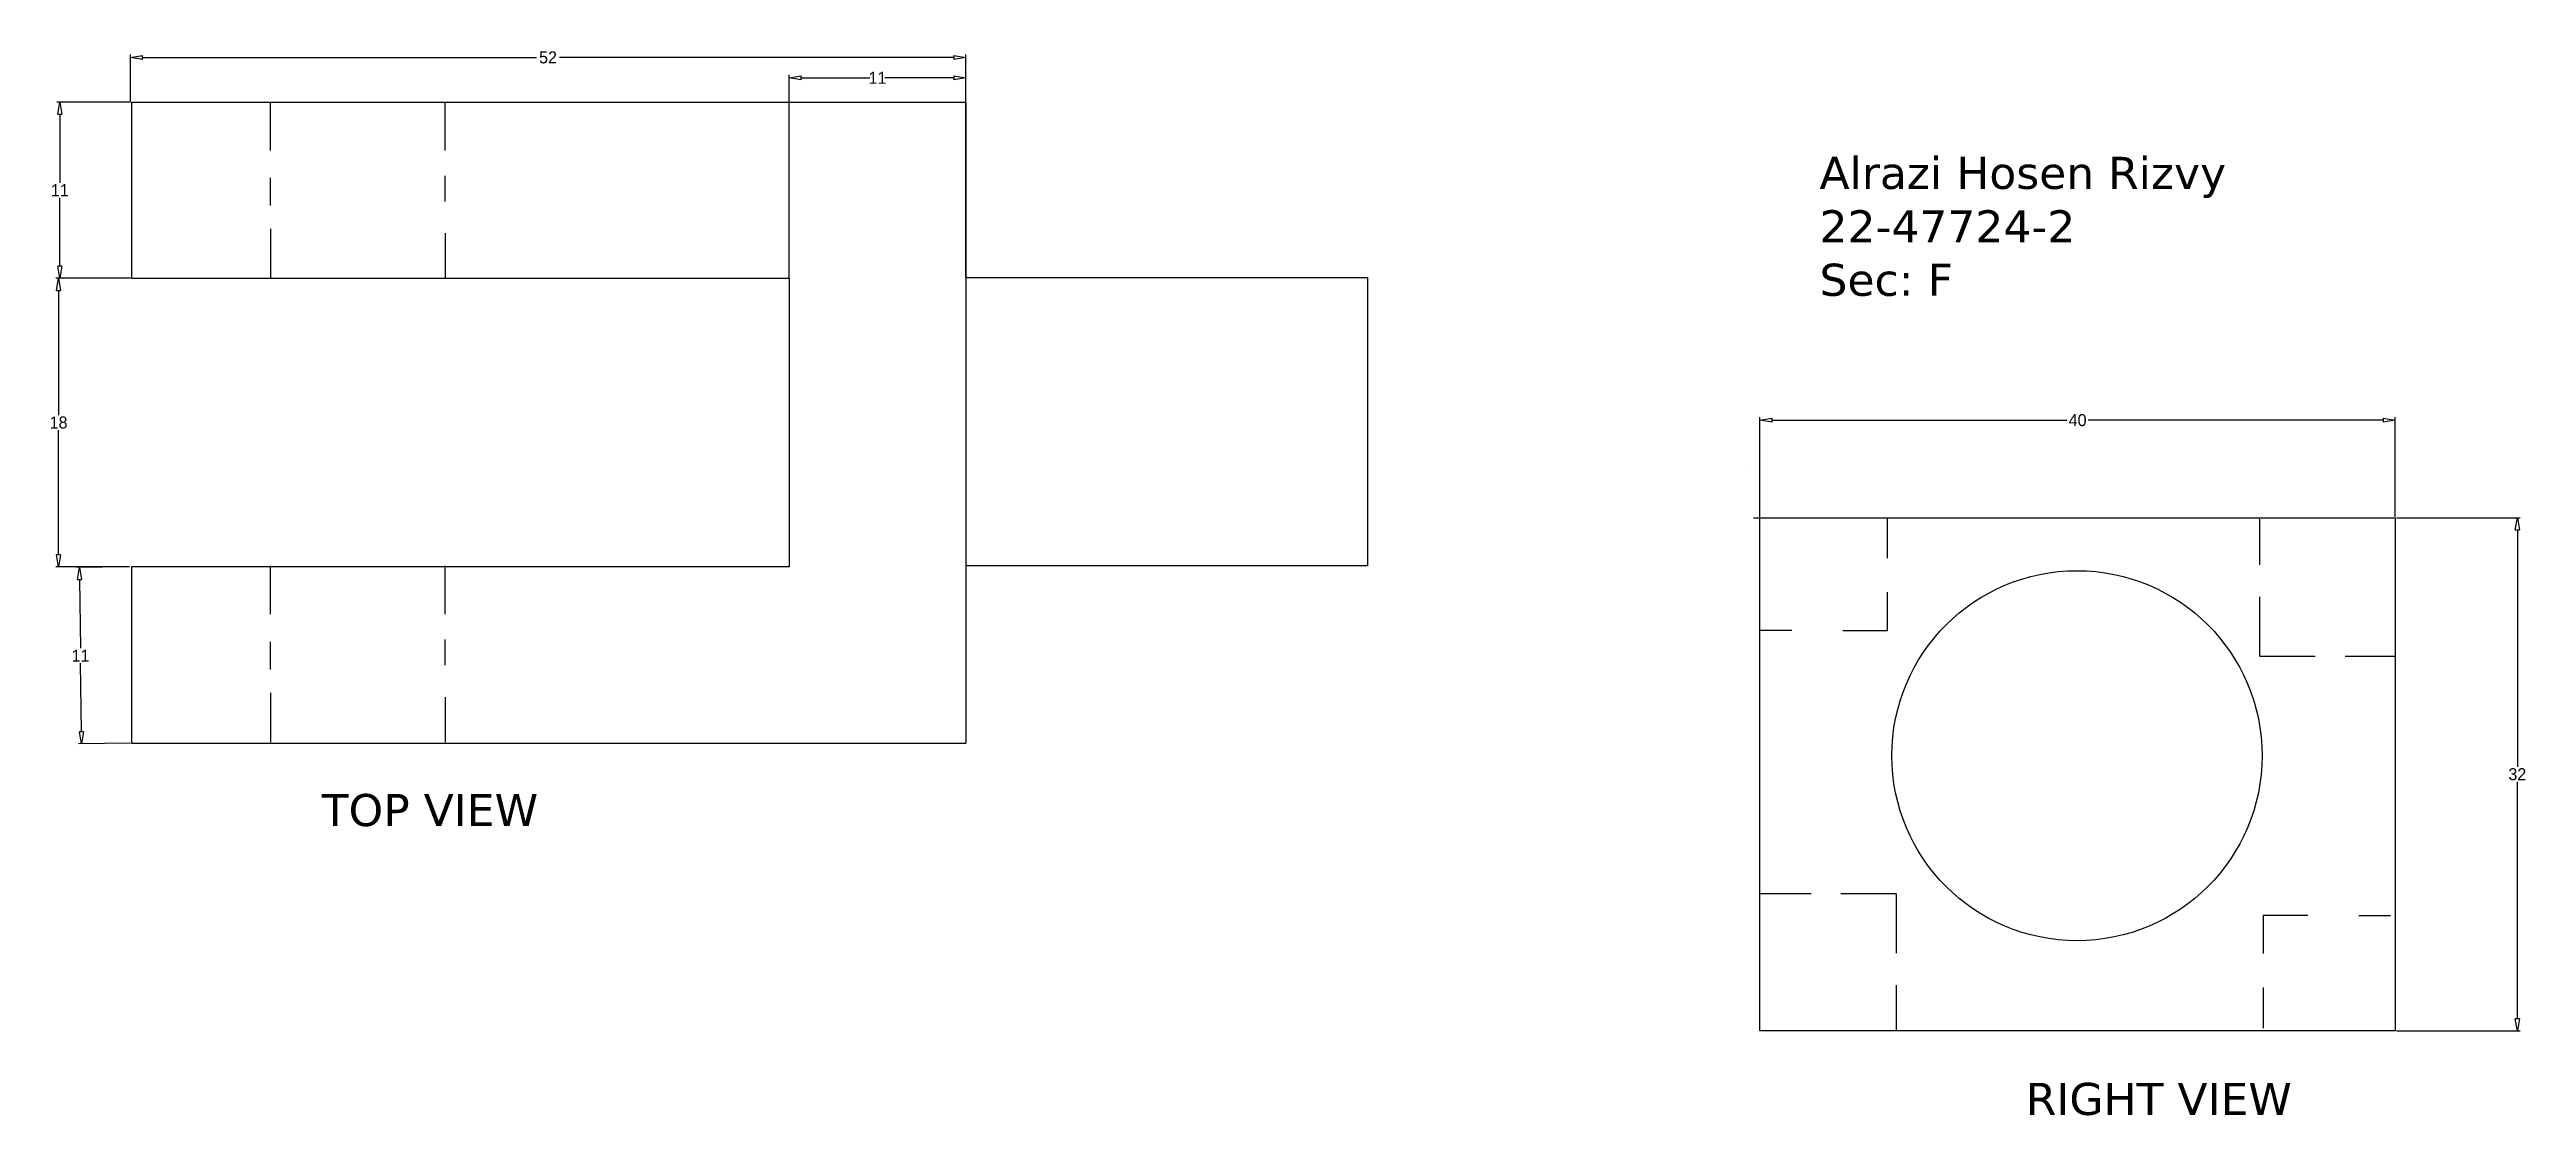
# Model space of a CAD drawing. Header units: inches. Extents: x 8 to 163, y -19 to 47.
import ezdxf

# ---------------------------------------------------------------- set-up
doc = ezdxf.new("R2010")
doc.units = ezdxf.units.IN
doc.header["$MEASUREMENT"] = 0
doc.dimstyles.get("Standard").update_dxf_attribs({"dimtxt": 0.75, "dimasz": 0.75, "dimexe": 0.18, "dimexo": 0.0625, "dimgap": 0.09, "dimtad": 0, "dimtih": 1, "dimtoh": 1, "dimdec": 0, "dimzin": 0, "dimdsep": 46, "dimtxsty": 'Standard', "dimblk": 'CLOSEDBLANK', "dimcen": 0.09, "dimclrd": 2, "dimclre": 4, "dimclrt": 3, "dimadec": 0, "dimazin": 0, "dimtfac": 1, "dimtdec": 0, "dimtofl": 0, "dimtmove": 0, "dimatfit": 3, "dimfxl": 1, "dimtolj": 1, "dimtzin": 0, "dimarcsym": 0})

# ---------------------------------------------------------------- blocks, each defined once
blk = doc.blocks.new('_ClosedBlank')
at = {"color": 0, "linetype": 'ByBlock', "lineweight": -2}
for p, q in [((-1, 0.17), (0, 0)), ((-1, 0.17), (-1, -0.17)), ((0, 0), (-1, -0.17))]:
    blk.add_line(p, q, dxfattribs=at)
blk = doc.blocks.new('*D1')
at = {"color": 4, "lineweight": -2}
for p, q in [((13.2, 44.06), (8.62, 44.06)), ((13.2, 33.06), (8.62, 33.06))]:
    blk.add_line(p, q, dxfattribs=at)
at = {"color": 2, "lineweight": -2}
for p, q in [((8.8, 43.31), (8.8, 39.02)), ((8.8, 33.81), (8.8, 38.09))]:
    blk.add_line(p, q, dxfattribs=at)
at = {"layer": 'Defpoints', "color": 0}
for p in [(13.27, 44.06), (8.8, 33.06), (13.27, 33.06)]:
    blk.add_point(p, dxfattribs=at)
at = {"color": 2, "lineweight": -2, "xscale": 0.75, "yscale": 0.75, "zscale": 0.75}
for p, rotation in [((8.8, 44.06), 90), ((8.8, 33.06), 270)]:
    blk.add_blockref('_ClosedBlank', p, dxfattribs=dict(at, rotation=rotation))
at = {"color": 3, "insert": (8.8, 38.56), "char_height": 0.75, "attachment_point": 5}
blk.add_mtext('\\A1;11', dxfattribs=at)
blk = doc.blocks.new('*D4')
at = {"color": 4, "lineweight": -2}
for p, q in [((13.2, 44.12), (13.2, 47.02)), ((65.27, 44.12), (65.27, 47.02))]:
    blk.add_line(p, q, dxfattribs=at)
at = {"color": 2, "lineweight": -2}
for p, q in [((13.95, 46.84), (38.52, 46.84)), ((64.52, 46.84), (39.95, 46.84))]:
    blk.add_line(p, q, dxfattribs=at)
at = {"layer": 'Defpoints', "color": 0}
for p in [(65.27, 46.84), (13.2, 44.06), (65.27, 44.06)]:
    blk.add_point(p, dxfattribs=at)
at = {"color": 2, "lineweight": -2, "xscale": 0.75, "yscale": 0.75, "zscale": 0.75, "rotation": 180}
blk.add_blockref('_ClosedBlank', (13.2, 46.84), dxfattribs=at)
at = {"color": 2, "lineweight": -2, "xscale": 0.75, "yscale": 0.75, "zscale": 0.75}
blk.add_blockref('_ClosedBlank', (65.27, 46.84), dxfattribs=at)
at = {"color": 3, "insert": (39.23, 46.84), "char_height": 0.75, "attachment_point": 5}
blk.add_mtext('\\A1;52', dxfattribs=at)
blk = doc.blocks.new('*D5')
at = {"color": 4, "lineweight": -2}
for p, q in [((13.14, 33.06), (8.54, 33.06)), ((13.14, 15.06), (8.54, 15.06))]:
    blk.add_line(p, q, dxfattribs=at)
at = {"color": 2, "lineweight": -2}
for p, q in [((8.72, 32.31), (8.72, 24.52)), ((8.72, 15.81), (8.72, 23.59))]:
    blk.add_line(p, q, dxfattribs=at)
at = {"layer": 'Defpoints', "color": 0}
for p in [(13.2, 33.06), (8.72, 15.06), (13.2, 15.06)]:
    blk.add_point(p, dxfattribs=at)
at = {"color": 2, "lineweight": -2, "xscale": 0.75, "yscale": 0.75, "zscale": 0.75}
for p, rotation in [((8.72, 33.06), 90), ((8.72, 15.06), 270)]:
    blk.add_blockref('_ClosedBlank', p, dxfattribs=dict(at, rotation=rotation))
at = {"color": 3, "insert": (8.72, 24.06), "char_height": 0.75, "attachment_point": 5}
blk.add_mtext('\\A1;18', dxfattribs=at)
blk = doc.blocks.new('*D6')
at = {"color": 4, "lineweight": -2}
for p, q in [((13.08, 15.06), (9.84, 15.02)), ((13.2, 4.06), (9.97, 4.02))]:
    blk.add_line(p, q, dxfattribs=at)
at = {"color": 2, "lineweight": -2}
for p, q in [((10.03, 14.27), (10.08, 9.99)), ((10.14, 4.77), (10.09, 9.06))]:
    blk.add_line(p, q, dxfattribs=at)
at = {"layer": 'Defpoints', "color": 0}
for p in [(13.14, 15.06), (10.15, 4.02), (13.27, 4.06)]:
    blk.add_point(p, dxfattribs=at)
at = {"color": 2, "lineweight": -2, "xscale": 0.75, "yscale": 0.75, "zscale": 0.75}
for p, rotation in [((10.02, 15.02), 90.6510603802295), ((10.15, 4.02), 270.6510603802295)]:
    blk.add_blockref('_ClosedBlank', p, dxfattribs=dict(at, rotation=rotation))
at = {"color": 3, "insert": (10.09, 9.52), "char_height": 0.75, "attachment_point": 5}
blk.add_mtext('\\A1;11', dxfattribs=at)
blk = doc.blocks.new('*D7')
at = {"color": 4, "lineweight": -2}
for p, q in [((54.27, 33.12), (54.27, 45.75)), ((65.27, 33.12), (65.27, 45.75))]:
    blk.add_line(p, q, dxfattribs=at)
at = {"color": 2, "lineweight": -2}
for p, q in [((55.02, 45.57), (59.3, 45.57)), ((64.52, 45.57), (60.23, 45.57))]:
    blk.add_line(p, q, dxfattribs=at)
at = {"layer": 'Defpoints', "color": 0}
for p in [(65.27, 45.57), (54.27, 33.06), (65.27, 33.06)]:
    blk.add_point(p, dxfattribs=at)
at = {"color": 2, "lineweight": -2, "xscale": 0.75, "yscale": 0.75, "zscale": 0.75, "rotation": 180}
blk.add_blockref('_ClosedBlank', (54.27, 45.57), dxfattribs=at)
at = {"color": 2, "lineweight": -2, "xscale": 0.75, "yscale": 0.75, "zscale": 0.75}
blk.add_blockref('_ClosedBlank', (65.27, 45.57), dxfattribs=at)
at = {"color": 3, "insert": (59.77, 45.57), "char_height": 0.75, "attachment_point": 5}
blk.add_mtext('\\A1;11', dxfattribs=at)
blk = doc.blocks.new('*D13')
at = {"color": 4, "lineweight": -2}
for p, q in [((114.78, 18.18), (114.78, 24.39)), ((154.38, 18.18), (154.38, 24.39))]:
    blk.add_line(p, q, dxfattribs=at)
at = {"color": 2, "lineweight": -2}
for p, q in [((115.53, 24.21), (133.93, 24.21)), ((153.63, 24.21), (135.23, 24.21))]:
    blk.add_line(p, q, dxfattribs=at)
at = {"layer": 'Defpoints', "color": 0}
for p in [(154.38, 24.21), (114.78, 18.12), (154.38, 18.12)]:
    blk.add_point(p, dxfattribs=at)
at = {"color": 2, "lineweight": -2, "xscale": 0.75, "yscale": 0.75, "zscale": 0.75, "rotation": 180}
blk.add_blockref('_ClosedBlank', (114.78, 24.21), dxfattribs=at)
at = {"color": 2, "lineweight": -2, "xscale": 0.75, "yscale": 0.75, "zscale": 0.75}
blk.add_blockref('_ClosedBlank', (154.38, 24.21), dxfattribs=at)
at = {"color": 3, "insert": (134.58, 24.21), "char_height": 0.75, "attachment_point": 5}
blk.add_mtext('\\A1;40', dxfattribs=at)
blk = doc.blocks.new('*D15')
at = {"color": 4, "lineweight": -2}
for p, q in [((154.45, 18.12), (162.17, 18.12)), ((154.45, -13.88), (162.17, -13.88))]:
    blk.add_line(p, q, dxfattribs=at)
at = {"color": 2, "lineweight": -2}
for p, q in [((161.99, 17.37), (161.99, 2.58)), ((161.99, -13.13), (161.99, 1.65))]:
    blk.add_line(p, q, dxfattribs=at)
at = {"layer": 'Defpoints', "color": 0}
for p in [(154.38, 18.12), (154.38, -13.88), (161.99, -13.88)]:
    blk.add_point(p, dxfattribs=at)
at = {"color": 2, "lineweight": -2, "xscale": 0.75, "yscale": 0.75, "zscale": 0.75}
for p, rotation in [((161.99, 18.12), 90), ((161.99, -13.88), 270)]:
    blk.add_blockref('_ClosedBlank', p, dxfattribs=dict(at, rotation=rotation))
at = {"color": 3, "insert": (161.99, 2.12), "char_height": 0.75, "attachment_point": 5}
blk.add_mtext('\\A1;32', dxfattribs=at)

msp = doc.modelspace()

# ---------------------------------------------------------------- linework, layer by layer
for p, q in [((13.27, 44.06), (65.27, 44.06)), ((13.27, 44.06), (13.27, 33.06)), ((21.93, 41.04), (21.93, 44.06)), ((32.81, 41.04), (32.81, 44.06)), ((65.27, 44.06), (65.27, 4.06)), ((21.93, 37.6), (21.93, 39.32)), ((32.81, 37.86), (32.81, 39.45)), ((21.93, 36.14), (21.93, 33.06)), ((32.81, 35.87), (32.81, 33.06)), ((13.27, 33.06), (54.27, 33.06)), ((54.27, 33.06), (54.27, 15.06)), ((65.27, 33.12), (90.31, 33.12)), ((90.31, 33.12), (90.31, 15.12)), ((122.73, 15.6), (122.73, 18.12)), ((145.94, 15.18), (145.94, 18.03)), ((54.27, 15.06), (13.27, 15.06)), ((13.27, 15.06), (13.27, 4.06)), ((21.93, 12.11), (21.93, 15.12)), ((32.81, 12.11), (32.81, 15.12)), ((90.31, 15.12), (65.27, 15.12)), ((122.73, 11.1), (122.73, 13.48)), ((145.94, 9.48), (145.94, 13.19)), ((116.76, 11.1), (114.78, 11.1)), ((119.95, 11.1), (122.73, 11.1)), ((21.93, 8.66), (21.93, 10.38)), ((32.81, 8.93), (32.81, 10.52)), ((145.94, 9.48), (149.39, 9.48)), ((151.25, 9.48), (154.42, 9.48)), ((21.93, 7.2), (21.93, 4.12)), ((32.81, 6.94), (32.81, 4.12)), ((13.27, 4.06), (65.27, 4.06)), ((117.96, -5.34), (114.78, -5.34)), ((123.26, -5.34), (119.81, -5.34)), ((123.26, -5.34), (123.26, -9.05)), ((146.14, -6.68), (146.14, -9.07)), ((148.93, -6.68), (146.14, -6.68)), ((152.11, -6.68), (154.09, -6.68)), ((123.26, -11.03), (123.26, -13.88)), ((146.14, -11.19), (146.14, -13.71))]:
    msp.add_line(p, q)
for points in [[(113.98, 21.3), (113.98, 21.3)], [(114.38, 18.12), (114.38, 18.12), (154.38, 18.12), (154.38, -13.88), (114.78, -13.88), (114.78, 18.12)]]:
    msp.add_lwpolyline(points)
msp.add_circle((134.54, 3.28), 11.54)

# ---------------------------------------------------------------- texts
at = {"char_height": 2, "attachment_point": 1}
for s, insert in [('{\\fVerdana|b0|i0|c0|p34;\\C4;Alrazi Hosen Rizvy\\P22-47724-2\\PSec: F}', (118.49, 40.64)), ('{\\fVerdana|b0|i0|c0|p34;\\C2;TOP VIEW}', (25.12, 0.89)), ('{\\fVerdana|b0|i0|c0|p34;\\C2;RIGHT VIEW}', (131.35, -17.13))]:
    msp.add_mtext(s, dxfattribs=dict(at, insert=insert))

# ---------------------------------------------------------------- dimensions: what is measured, and where the dimension line sits
for p1, p2, distance, picture, middle in [((13.2, 44.06), (65.27, 44.06), 2.79, '*D4', (39.23, 46.84)), ((54.27, 33.06), (65.27, 33.06), 12.51, '*D7', (59.77, 45.57)), ((13.27, 44.06), (13.27, 33.06), -4.46, '*D1', (8.8, 38.56)), ((13.2, 33.06), (13.2, 15.06), -4.48, '*D5', (8.72, 24.06)), ((114.78, 18.12), (154.38, 18.12), 6.1, '*D13', (134.58, 24.21)), ((154.38, 18.12), (154.38, -13.88), 7.61, '*D15', (161.99, 2.12)), ((13.14, 15.06), (13.27, 4.06), -3.12, '*D6', (10.09, 9.52))]:
    dim = msp.add_aligned_dim(p1=p1, p2=p2, distance=distance, dimstyle='Standard')
    dim.commit()
    dim.dimension.update_dxf_attribs({"geometry": picture, "text_midpoint": middle})

doc.saveas('drawing.dxf')
